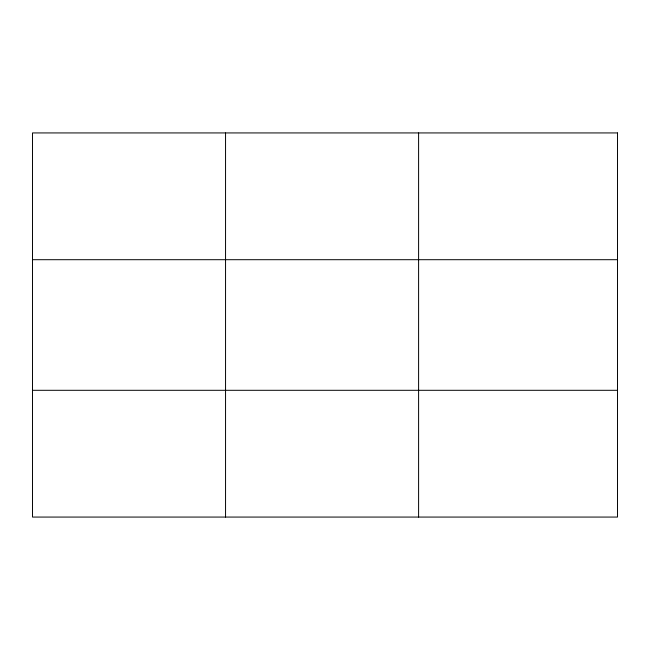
<?xml version="1.0" encoding="UTF-8"?>
<svg xmlns="http://www.w3.org/2000/svg" width="650" height="650" viewBox="0 0 650 650"><rect width="100%" height="100%" fill="white"/><g stroke="black" fill="none" stroke-linecap="round" stroke-linejoin="round"><path stroke-width="0.97" d="M225.55 517.067L225.55 132.933M418.6 517.067L418.6 132.933M32.5 259.699L617.5 259.699M32.5 390.301L617.5 390.301M617.5 132.933L617.5 517.067L32.5 517.067L32.5 132.933L617.5 132.933"/></g></svg>
